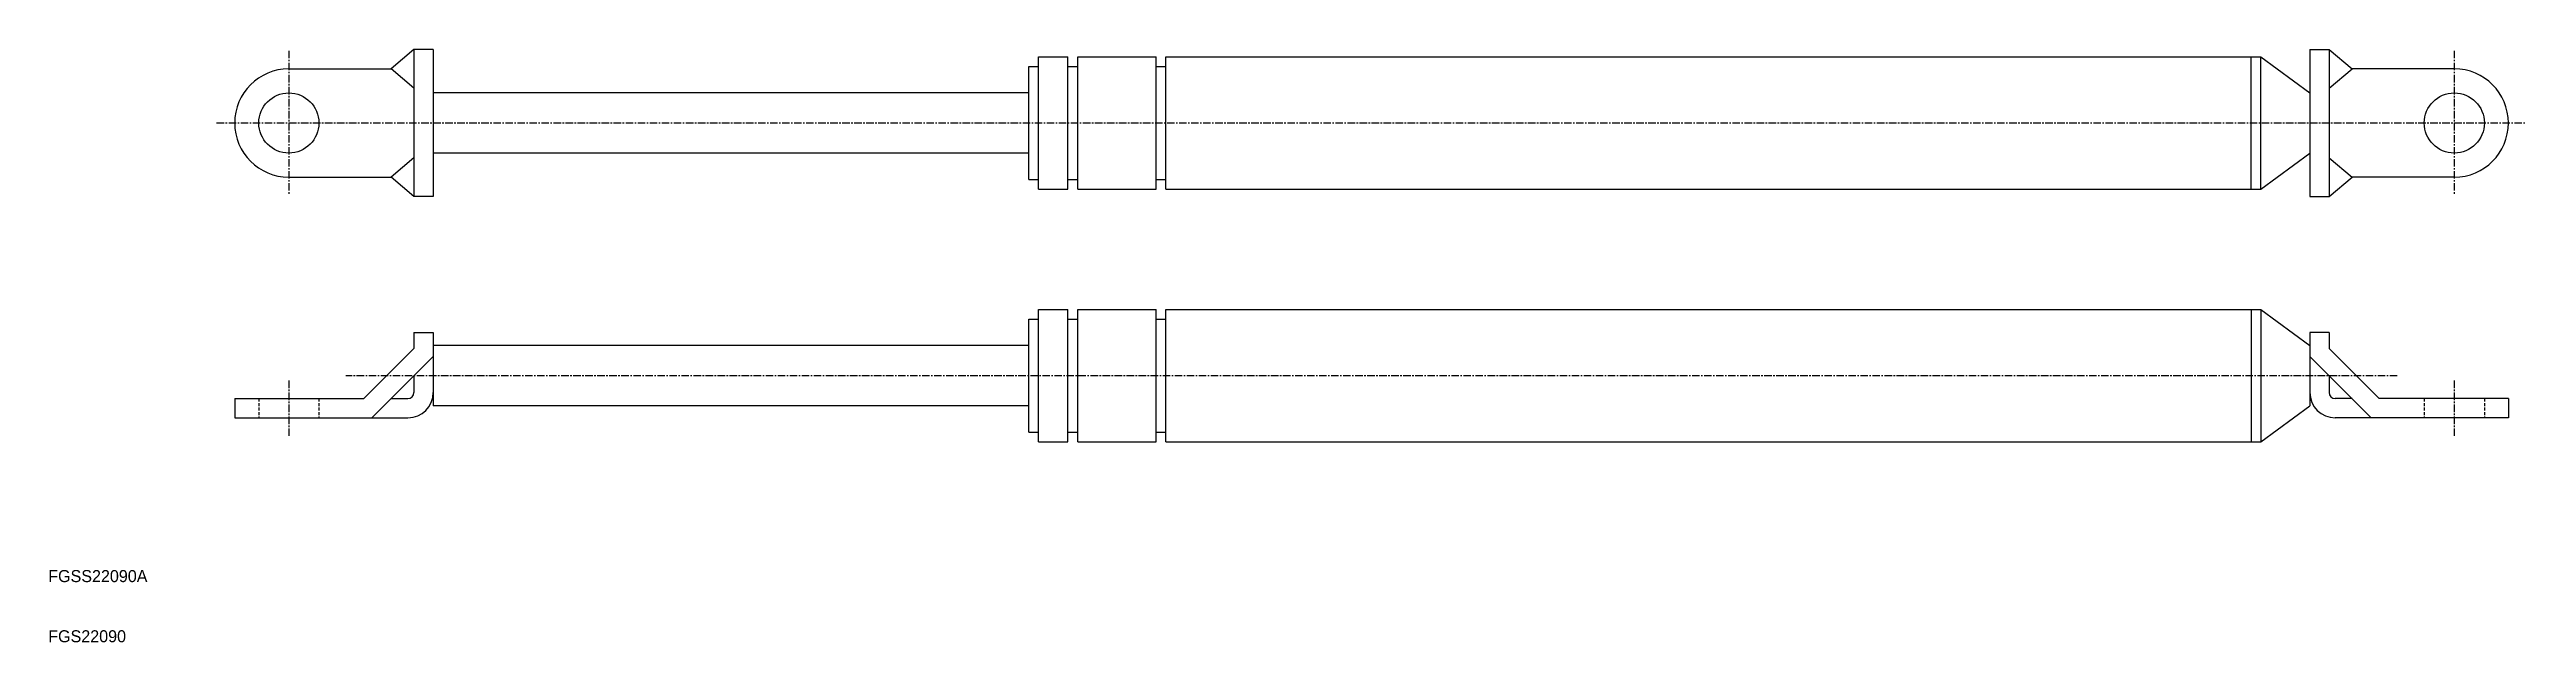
# Model space of a CAD drawing. Extents: x 10 to 422, y 10 to 108.
import ezdxf

# ---------------------------------------------------------------- set-up
doc = ezdxf.new("R2010")
doc.units = 0
doc.linetypes.add('CENTER', pattern=[2, 1.25, -0.25, 0.25, -0.25])
doc.linetypes.add('DASHED', pattern=[0.75, 0.5, -0.25])
doc.layers.get('0').update_dxf_attribs({"linetype": 'CONTINUOUS'})
doc.layers.add('CENTER', color=1, linetype='CENTER')

msp = doc.modelspace()

# ---------------------------------------------------------------- linework, layer by layer
at = {"color": 7, "linetype": 'CONTINUOUS'}
for p, q in [((70.8, 108.5), (67, 105.3)), ((70.8, 108.5), (70.8, 84.1)), ((74, 108.5), (70.8, 108.5)), ((74, 108.5), (74, 84.1)), ((174.63, 85.3), (174.63, 107.3)), ((174.63, 107.3), (179.52, 107.3)), ((179.52, 85.3), (179.52, 107.3)), ((181.15, 85.3), (181.15, 107.3)), ((181.15, 107.3), (194.19, 107.3)), ((194.19, 85.3), (194.19, 107.3)), ((195.82, 107.3), (377.85, 107.3)), ((195.82, 85.3), (195.82, 107.3)), ((376.22, 85.3), (376.22, 107.3)), ((377.85, 107.3), (386, 101.3)), ((377.85, 85.3), (377.85, 107.3)), ((386, 108.5), (386, 84.1)), ((386, 108.5), (389.2, 108.5)), ((389.2, 108.5), (389.2, 84.1)), ((389.2, 108.5), (393, 105.3)), ((50, 105.3), (67, 105.3)), ((70.8, 102.1), (67, 105.3)), ((173, 86.93), (173, 105.67)), ((173, 105.67), (174.63, 105.67)), ((179.52, 105.67), (181.15, 105.67)), ((194.19, 105.67), (195.82, 105.67)), ((389.2, 102.1), (393, 105.3)), ((410, 105.3), (393, 105.3)), ((173, 101.3), (74, 101.3)), ((173, 91.3), (74, 91.3)), ((377.85, 85.3), (386, 91.3)), ((50, 87.3), (67, 87.3)), ((70.8, 90.5), (67, 87.3)), ((70.8, 84.1), (67, 87.3)), ((173, 86.93), (174.63, 86.93)), ((179.52, 86.93), (181.15, 86.93)), ((194.19, 86.93), (195.82, 86.93)), ((389.2, 90.5), (393, 87.3)), ((389.2, 84.1), (393, 87.3)), ((410, 87.3), (393, 87.3)), ((74, 84.1), (70.8, 84.1)), ((174.63, 85.3), (179.52, 85.3)), ((181.15, 85.3), (194.19, 85.3)), ((195.82, 85.3), (377.85, 85.3)), ((386, 84.1), (389.2, 84.1)), ((173, 44.93), (173, 63.67)), ((173, 63.67), (174.63, 63.67)), ((174.63, 43.3), (174.63, 65.3)), ((174.63, 65.3), (179.52, 65.3)), ((179.52, 43.3), (179.52, 65.3)), ((179.52, 63.67), (181.15, 63.67)), ((181.15, 43.3), (181.15, 65.3)), ((181.15, 65.3), (194.19, 65.3)), ((194.19, 43.3), (194.19, 65.3)), ((194.19, 63.67), (195.82, 63.67)), ((195.82, 65.3), (377.85, 65.3)), ((195.82, 43.3), (195.82, 65.3)), ((376.22, 65.3), (376.22, 43.3)), ((377.85, 65.3), (377.85, 43.3)), ((377.85, 65.3), (386, 59.3)), ((70.8, 58.825483), (62.474517, 50.5)), ((70.8, 61.5), (70.8, 58.825483)), ((70.8, 61.5), (74, 61.5)), ((74, 61.5), (74, 49.3)), ((173, 59.3), (74, 59.3)), ((386, 61.5), (386, 49.3)), ((389.2, 61.5), (386, 61.5)), ((389.2, 61.5), (389.2, 58.825483)), ((389.2, 58.825483), (397.525483, 50.5)), ((74, 57.5), (63.8, 47.3)), ((70.8, 54.3), (70.8, 51.5)), ((386, 57.5), (396.2, 47.3)), ((389.2, 54.3), (389.2, 51.5)), ((41, 50.5), (62.474517, 50.5)), ((41, 50.5), (41, 47.3)), ((67, 50.5), (69.8, 50.5)), ((393, 50.5), (390.2, 50.5)), ((419, 50.5), (397.525483, 50.5)), ((419, 50.5), (419, 47.3)), ((41, 47.3), (69.8, 47.3)), ((173, 49.3), (74, 49.3)), ((377.85, 43.3), (386, 49.3)), ((419, 47.3), (390.2, 47.3)), ((173, 44.93), (174.63, 44.93)), ((174.63, 43.3), (179.52, 43.3)), ((179.52, 44.93), (181.15, 44.93)), ((181.15, 43.3), (194.19, 43.3)), ((194.19, 44.93), (195.82, 44.93)), ((195.82, 43.3), (377.85, 43.3))]:
    msp.add_line(p, q, dxfattribs=at)
at = {"color": 3, "linetype": 'DASHED'}
for p, q in [((45, 50.5), (45, 47.3)), ((55, 50.5), (55, 47.3)), ((405, 50.5), (405, 47.3)), ((415, 50.5), (415, 47.3))]:
    msp.add_line(p, q, dxfattribs=at)
at = {"color": 7, "linetype": 'CONTINUOUS'}
for centre in [(50, 96.3), (410, 96.3)]:
    msp.add_circle(centre, 5, dxfattribs=at)
for centre, radius, start, end in [((50, 96.3), 9, 90, 270), ((410, 96.3), 9, 270, 90), ((69.8, 51.5), 1, 270, 0), ((69.8, 51.5), 4.2, 270, 0), ((390.2, 51.5), 4.2, 180, 270), ((390.2, 51.5), 1, 180, 270)]:
    msp.add_arc(centre, radius, start, end, dxfattribs=at)
at = {"layer": 'CENTER', "color": 1, "linetype": 'CENTER'}
for p, q in [((50, 108.3), (50, 84.3)), ((410, 108.3), (410, 84.3)), ((38, 96.3), (422, 96.3)), ((400.525483, 54.3), (59.474517, 54.3)), ((50, 53.5), (50, 44.3)), ((410, 53.5), (410, 44.3))]:
    msp.add_line(p, q, dxfattribs=at)

# ---------------------------------------------------------------- texts
at = {"color": 7, "linetype": 'CONTINUOUS'}
for s, p in [('FGSS22090A', (10, 20)), ('FGS22090', (10, 10))]:
    msp.add_text(s, height=2, dxfattribs=at).set_placement(p)

doc.saveas('drawing.dxf')
